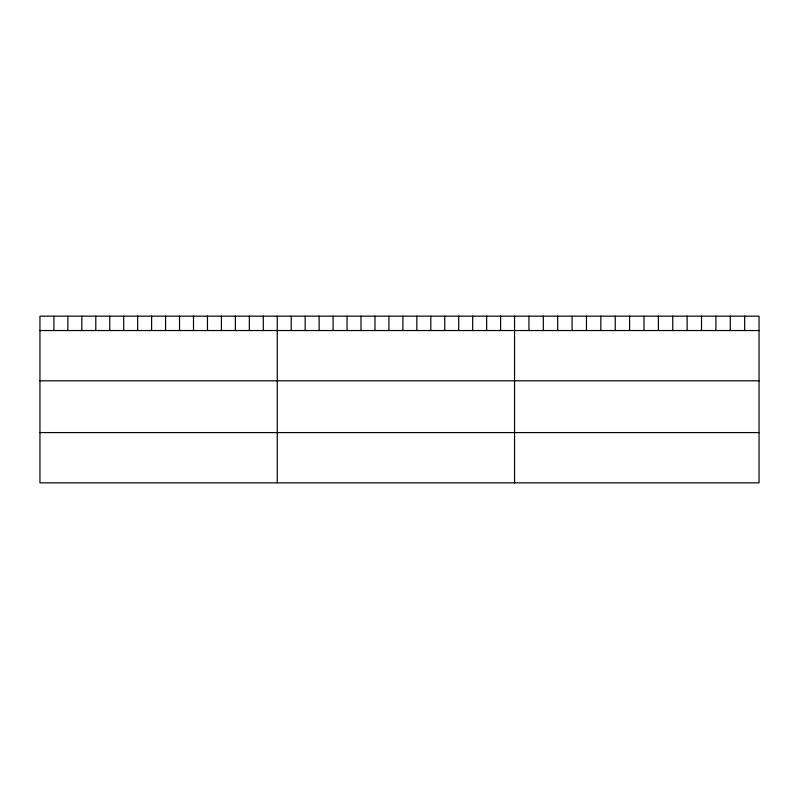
<?xml version="1.0" encoding="UTF-8"?>
<svg xmlns="http://www.w3.org/2000/svg" width="799" height="799" viewBox="0 0 799 799"><rect width="100%" height="100%" fill="white"/><g stroke="black" fill="none" stroke-linecap="round" stroke-linejoin="round"><path stroke-width="1.2" d="M759.05 330.536L759.05 482.846L39.95 482.846L39.95 316.154L759.05 316.154L759.05 330.536L39.95 330.536M39.95 380.803L759.05 380.803M39.95 432.589L759.05 432.589M744.668 316.154L744.668 330.536M730.286 316.154L730.286 330.536M715.904 316.154L715.904 330.536M701.522 316.154L701.522 330.536M687.14 316.154L687.14 330.536M672.758 316.154L672.758 330.536M658.376 316.154L658.376 330.536M643.994 316.154L643.994 330.536M629.612 316.154L629.612 330.536M615.23 316.154L615.23 330.536M600.848 316.154L600.848 330.536M586.466 316.154L586.466 330.536M572.084 316.154L572.084 330.536M557.702 316.154L557.702 330.536M543.32 316.154L543.32 330.536M528.938 316.154L528.938 330.536M514.556 316.154L514.556 482.846M500.593 316.154L500.593 330.536M486.641 316.154L486.641 330.536M472.678 316.154L472.678 330.536M458.716 316.154L458.716 330.536M444.763 316.154L444.763 330.536M430.801 316.154L430.801 330.536M416.838 316.154L416.838 330.536M402.886 316.154L402.886 330.536M388.923 316.154L388.923 330.536M374.971 316.154L374.971 330.536M361.008 316.154L361.008 330.536M347.046 316.154L347.046 330.536M333.093 316.154L333.093 330.536M319.131 316.154L319.131 330.536M305.168 316.154L305.168 330.536M291.216 316.154L291.216 330.536M277.253 316.154L277.253 482.846M263.29 316.154L263.29 330.536M249.338 316.154L249.338 330.536M235.375 316.154L235.375 330.536M221.413 316.154L221.413 330.536M207.46 316.154L207.46 330.536M193.498 316.154L193.498 330.536M179.535 316.154L179.535 330.536M165.583 316.154L165.583 330.536M151.62 316.154L151.62 330.536M137.668 316.154L137.668 330.536M123.705 316.154L123.705 330.536M109.743 316.154L109.743 330.536M95.79 316.154L95.79 330.536M81.828 316.154L81.828 330.536M67.865 316.154L67.865 330.536M53.913 316.154L53.913 330.536"/></g></svg>
